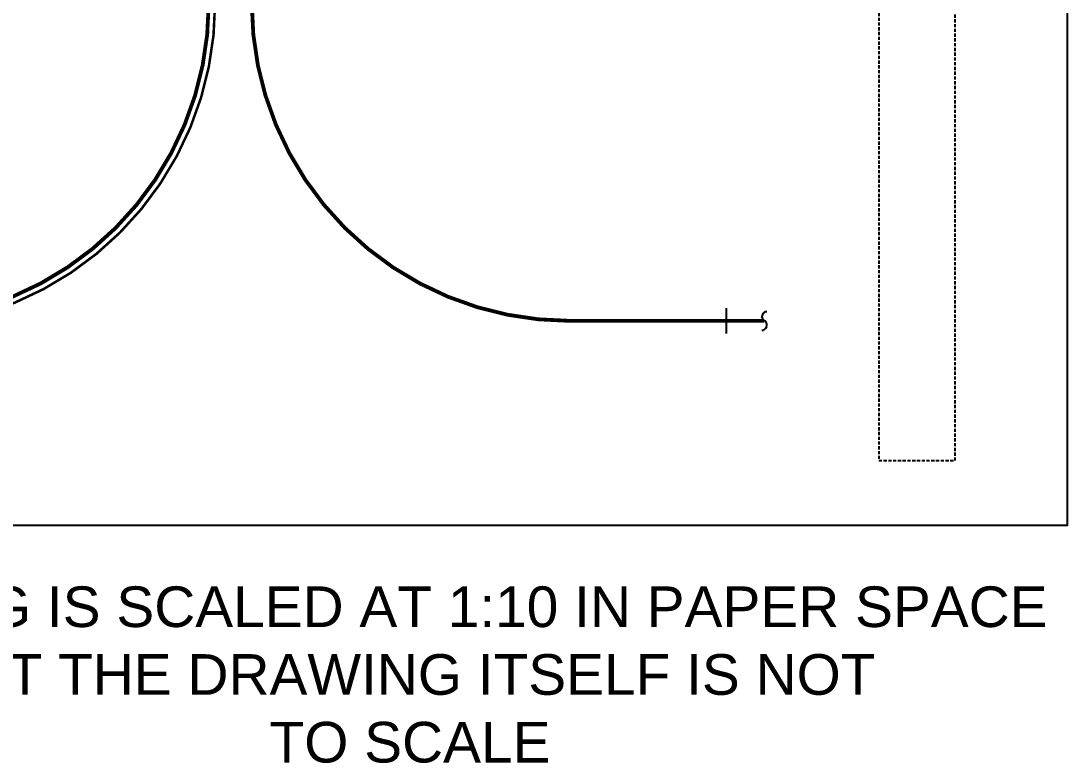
# Model space of a CAD drawing. Header units: feet. Extents: x -208 to 2089, y -974 to 342.
# Drawn here: x 1206.8 to 1289.2, y 30.4 to 88.9 of the extents above; entities that cross this region are included whole.
import ezdxf

# ---------------------------------------------------------------- set-up
doc = ezdxf.new("R2010")
doc.units = ezdxf.units.FT
doc.header["$MEASUREMENT"] = 0
doc.linetypes.add('HIDDEN', pattern=[0.375, 0.25, -0.125])
doc.layers.get('Defpoints').update_dxf_attribs({"color": 5})
for name, color, linetype in [('E-CABL-FO', 120, 'FIBER_OPTIC'), ('E-CABL-UG4', 64, 'GROUND_WIRE_G4'), ('E-EQPM-ENCL', 8, 'Continuous')]:
    doc.layers.add(name, color=color, linetype=linetype)
doc.styles.add('NEI-A', font='arial.ttf', dxfattribs={"height": 0.1})
doc.linetypes.add('FIBER_OPTIC', pattern='A,0.2,-0.05,0,-0.05,0.2,-0.15,["FO",Standard,S=0.1,R=0,X=-0.04,Y=-0.05],-0.25,0.2,-0.05,0,-0.05', length=1.2)
doc.linetypes.add('GROUND_WIRE_G4', pattern='A,1,-0.2,["G4",Standard,S=0.1,R=0,X=-0.1,Y=-0.05],-0.2', length=1.4)

# ---------------------------------------------------------------- blocks, each defined once
blk = doc.blocks.new('end break')
for centre, major_axis in [((0.016, 0.06), (-0.0162, -0.0604)), ((-0.016, -0.06), (0.0162, 0.0604))]:
    blk.add_ellipse(centre, major_axis=major_axis, ratio=0.75, start_param=3.141593, end_param=6.283185)

msp = doc.modelspace()

# ---------------------------------------------------------------- linework, layer by layer
at = {"flags": 128}
msp.add_lwpolyline([(1262.3432, 66.22906), (1262.3432, 64.22906)], dxfattribs=at)
at = {"layer": 'Defpoints'}
msp.add_lwpolyline([(1004.15849, 281.61556), (1289.15849, 281.61556), (1289.15849, 49.11556), (1004.15849, 49.11556)], close=True, dxfattribs=at)
at = {"layer": 'E-CABL-FO', "linetype": 'Continuous', "const_width": 0.3, "flags": 128}
for points in [[(1228.06179, 133.81665, -0.11303153), (1225.71871, 120.84556, 0.09117732), (1221.72168, 106.78161, 0.02376714), (1221.61335, 104.50383), (1221.61335, 90.22906, -0.41421356), (1196.61335, 65.22906), (1181.2712, 65.22906)], [(1265.3432, 65.22906), (1250.00105, 65.22906, -0.41421356), (1225.00105, 90.22906), (1225.00105, 105.14064, 0.00466148), (1224.99688, 105.58812, -0.07731506), (1226.54053, 116.89557, 0.12680813), (1229.12919, 133.81665)]]:
    msp.add_lwpolyline(points, format="xyb", dxfattribs=at)
at = {"layer": 'E-CABL-UG4', "linetype": 'Continuous', "const_width": 0.2, "flags": 128}
msp.add_lwpolyline([(1230.55281, 103.62918, -0.05586479), (1229.89788, 99.69343, -0.70140316), (1227.0012, 99.35308, 0.58687806), (1222.11257, 98.39505), (1222.11257, 90.22906, -0.41421356), (1196.61335, 64.72983), (1182.84716, 64.72983)], format="xyb", dxfattribs=at)
at = {"layer": 'E-EQPM-ENCL', "linetype": 'HIDDEN', "flags": 128}
msp.add_lwpolyline([(1274.3432, 90.22906), (1274.3432, 54.22906), (1280.3432, 54.22906), (1280.3432, 90.22906)], dxfattribs=at)

# ---------------------------------------------------------------- block references
at = {"layer": 'E-CABL-FO', "linetype": 'Continuous', "xscale": 6, "yscale": 6, "zscale": 6}
msp.add_blockref('end break', (1265.3432, 65.22906), dxfattribs=at)

# ---------------------------------------------------------------- texts
at = {"layer": 'Defpoints', "color": 1, "insert": (1236.82906, 30.40085), "char_height": 3.2, "width": 7.621926742287e-311, "attachment_point": 8, "style": 'NEI-A'}
msp.add_mtext('DRAWING IS SCALED AT 1:10 IN PAPER SPACE\\PBUT THE DRAWING ITSELF IS NOT\\P TO SCALE', dxfattribs=at)

doc.saveas('drawing.dxf')
